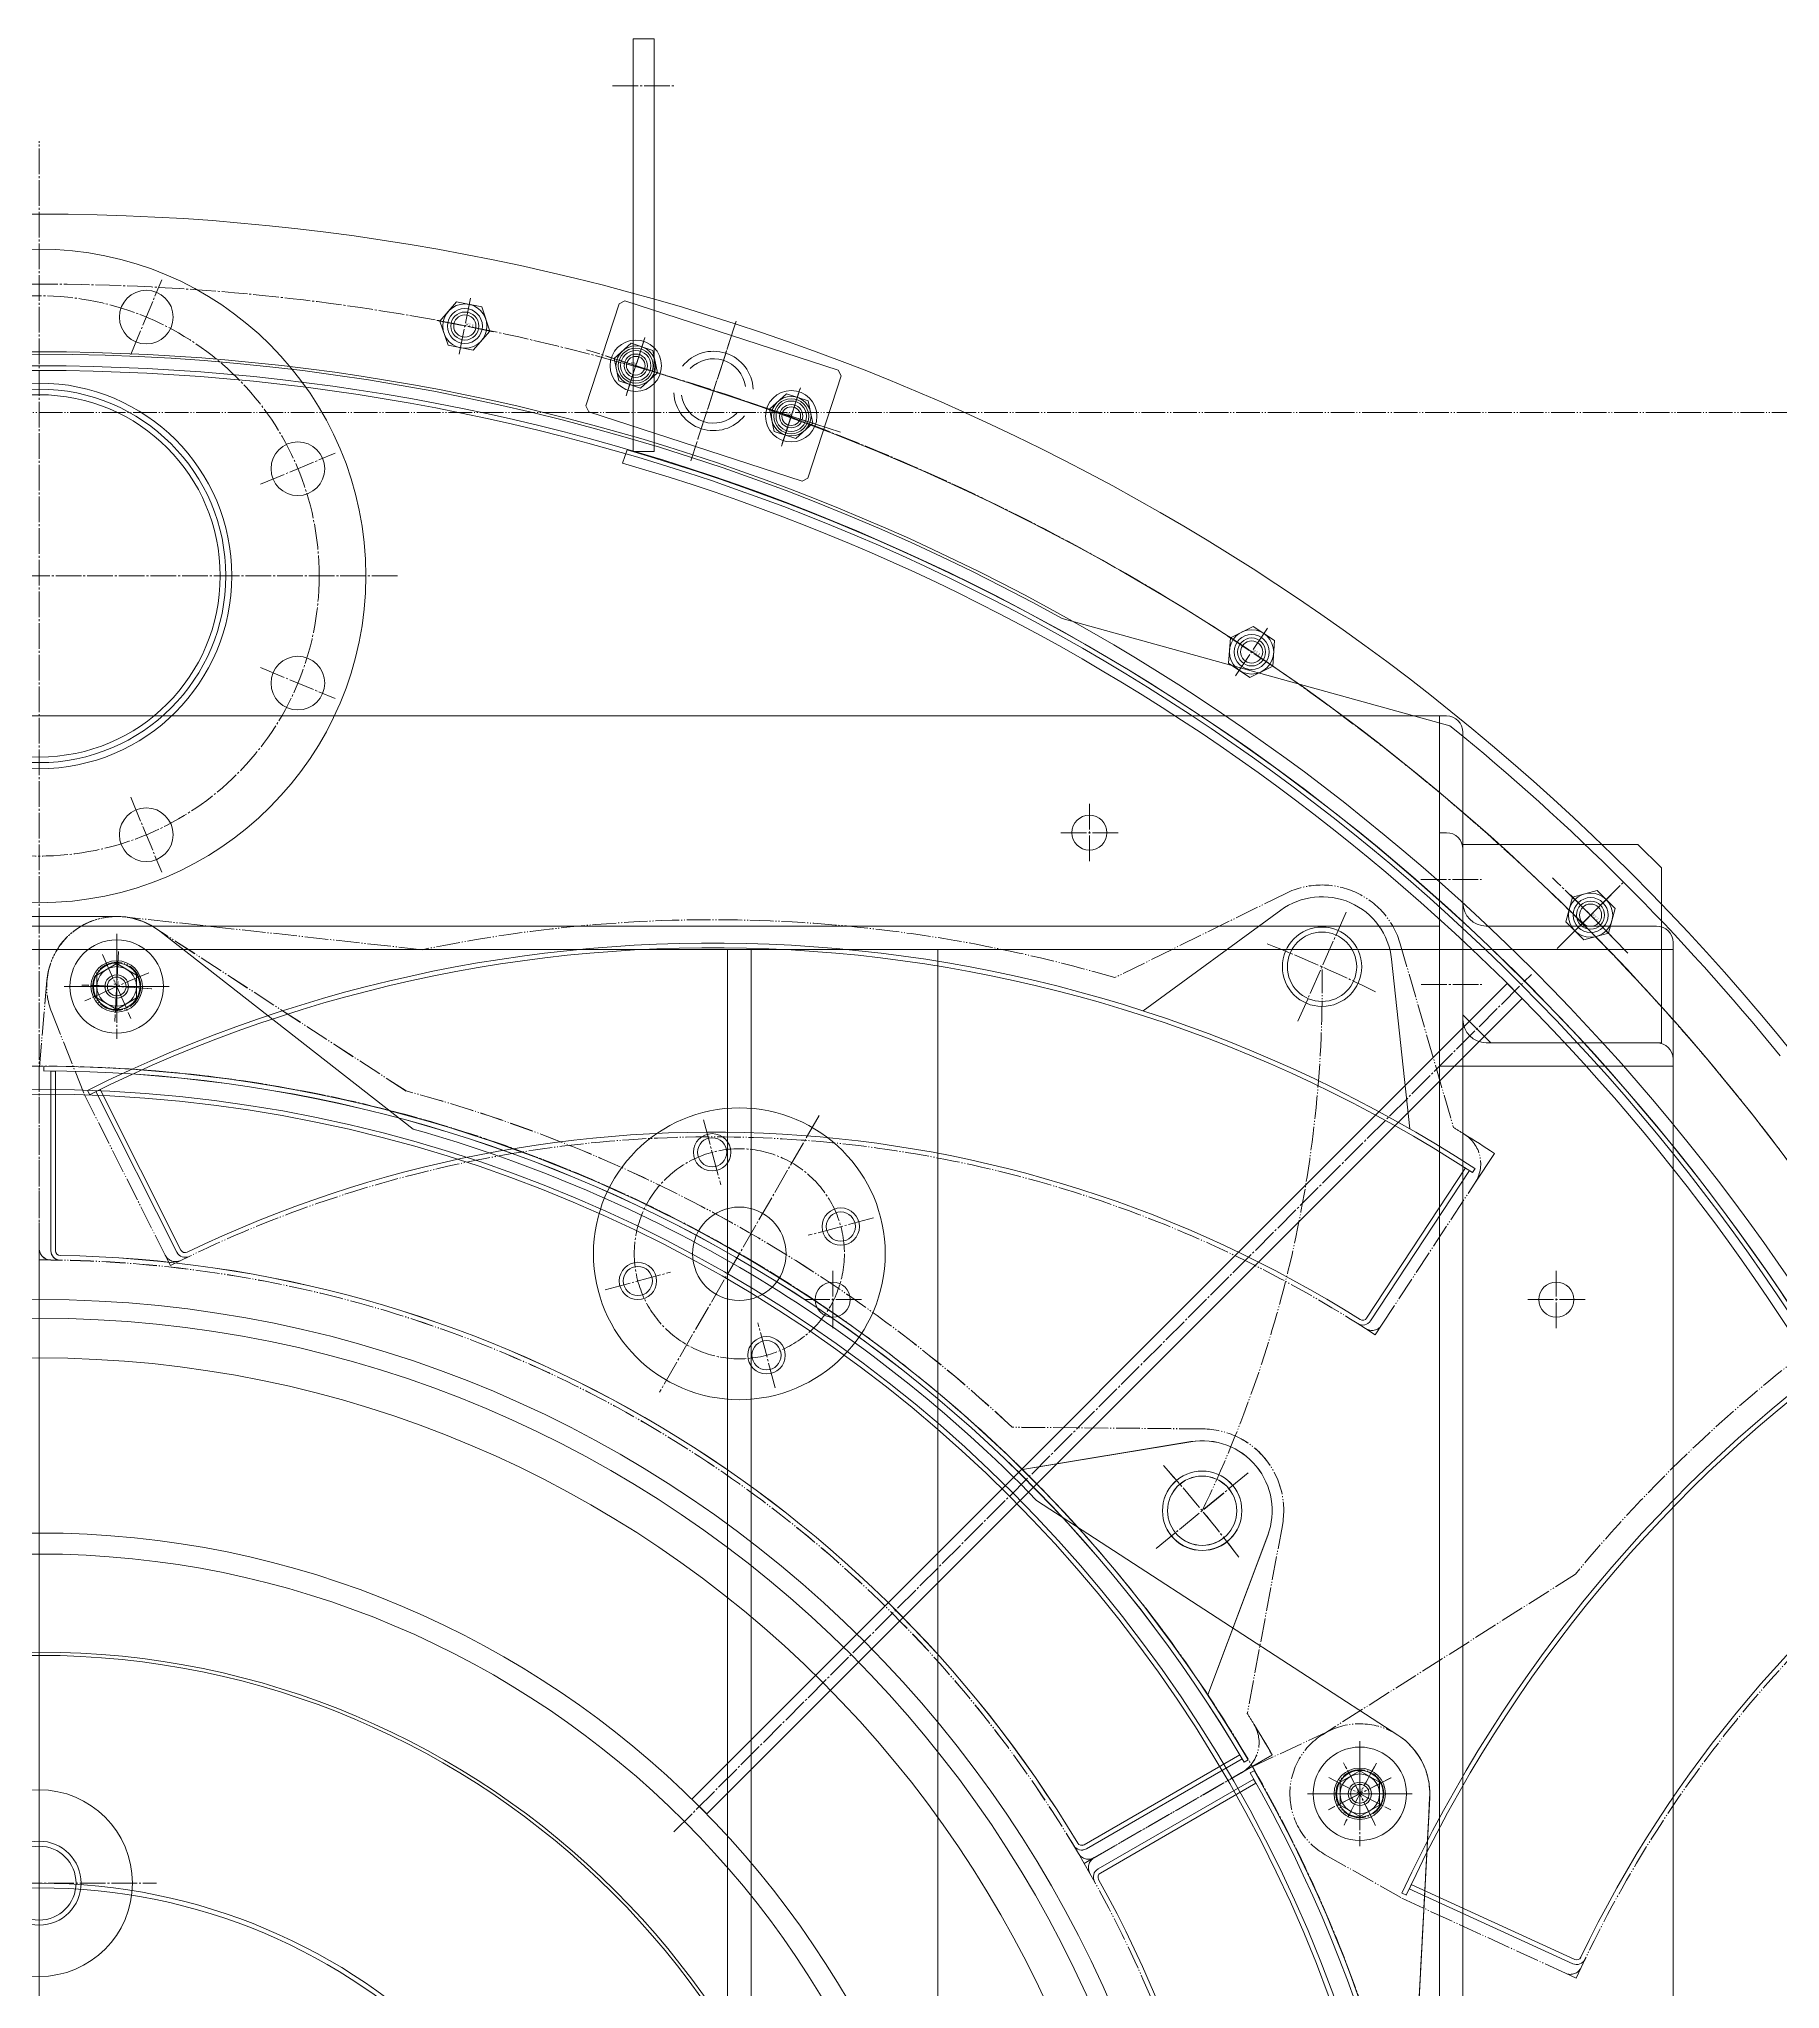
# Model space of a CAD drawing. Units: millimetres at full size. Extents: x -21196 to 21204, y -11807 to 11807.
# Drawn here: x -15600 to -14854, y 685 to 1520 of the extents above; entities that cross this region are included whole.
import ezdxf
from ezdxf.enums import TextEntityAlignment as Align

# ---------------------------------------------------------------- set-up
doc = ezdxf.new("R2010")
doc.units = ezdxf.units.MM
doc.header["$LTSCALE"] = 0.5
doc.linetypes.add('USER3', pattern=[26.999999, 20.299999, -1.7, 0.8, -1.7, 0.8, -1.7])
doc.linetypes.add('USER4', pattern=[27.1, 22, -1.7, 1.7, -1.7])
doc.layers.add('1-0_設備-5(241129配置図菊池追記(立面図).jww)(機器配置図 260128.dwg)', color=7, linetype='Continuous', lineweight=9)
doc.styles.add('ＭＳ ゴシック', font='')
doc.styles.get('ＭＳ ゴシック').set_extended_font_data('MS Gothic')

msp = doc.modelspace()

# ---------------------------------------------------------------- linework, layer by layer
at = {"layer": '1-0_設備-5(241129配置図菊池追記(立面図).jww)(機器配置図 260128.dwg)', "linetype": 'USER4'}
for p, q in [((-15353.8588, 1499.8542), (-15326.979, 1499.8542)), ((-15599.5215, -516.4062), (-15599.5215, 1476.1146)), ((-15599.5215, -516.4062), (-15599.5215, 1476.1146)), ((-15560.2357, 1384.6987), (-15546.9634, 1416.7408)), ((-15419.5197, 1384.7846), (-15414.7045, 1408.9924)), ((-15419.5197, 1384.7846), (-15414.7045, 1408.9924)), ((-15419.5197, 1384.7846), (-15414.7045, 1408.9924)), ((-15405.0082, 1394.4809), (-15429.216, 1399.2961)), ((-15300.8756, 1398.992), (-15320.3057, 1339.1921)), ((-15256.2334, 1351.4303), (-15364.9479, 1386.7538)), ((-15348.0529, 1367.0567), (-15339.7018, 1392.7585)), ((-15347.6912, 1368.1706), (-15340.064, 1391.6447)), ((-15347.6912, 1368.1706), (-15340.064, 1391.6447)), ((-15347.0732, 1370.0727), (-15340.6821, 1389.7426)), ((-15317.2723, 1348.528), (-15303.909, 1389.6562)), ((-15317.2723, 1348.528), (-15303.909, 1389.6562)), ((-15356.7283, 1384.0831), (-15331.0264, 1375.7321)), ((-15356.1747, 1383.9032), (-15265.0128, 1354.2829)), ((-15356.1747, 1383.9032), (-15265.0128, 1354.2829)), ((-15281.4789, 1345.4254), (-15273.1279, 1371.1273)), ((-15281.1173, 1346.5394), (-15273.4901, 1370.0135)), ((-15281.1173, 1346.5394), (-15273.4901, 1370.0135)), ((-15290.1544, 1362.4519), (-15264.4525, 1354.1009)), ((-15280.4992, 1348.4416), (-15274.1081, 1368.1114)), ((-15504.677, 1329.1401), (-15472.635, 1342.4124)), ((-15445.913, 1289.8542), (-15753.1301, 1289.8542)), ((-15069.8022, 1250.422), (-15090.3246, 1264.1346)), ((-15086.9197, 1247.0171), (-15073.207, 1267.5395)), ((-15086.9197, 1247.0171), (-15073.207, 1267.5395)), ((-15086.9197, 1247.0171), (-15073.207, 1267.5395)), ((-15504.677, 1250.5684), (-15472.635, 1237.2961)), ((-15560.2357, 1195.0097), (-15546.9634, 1162.9676)), ((-15149.5215, 1192.1953), (-15149.5215, 1167.5132)), ((-15137.1805, 1179.8542), (-15161.8626, 1179.8542)), ((-15007.5215, 1159.8542), (-14981.5215, 1159.8542)), ((-14949.0915, 1130.2843), (-14920.5908, 1158.785)), ((-14944.6223, 1134.7534), (-14925.06, 1154.3158)), ((-14943.5676, 1135.8082), (-14926.1147, 1153.261)), ((-14926.1147, 1135.8082), (-14943.5676, 1153.261)), ((-15039.5743, 1145.7394), (-15060.2028, 1099.0976)), ((-15566.2795, 1136.4575), (-15566.2795, 1091.495)), ((-15566.2791, 1136.4648), (-15566.2791, 1091.5022)), ((-15565.4908, 1129.0228), (-15567.0636, 1099.0192)), ((-15565.4969, 1128.9407), (-15567.0613, 1099.0264)), ((-15565.495, 1128.9781), (-15567.0594, 1099.0638)), ((-15572.2916, 1127.6979), (-15560.2406, 1100.2737)), ((-15566.2795, 1127.4885), (-15566.2795, 1100.4639)), ((-15566.2791, 1127.4958), (-15566.2791, 1100.4712)), ((-15566.2791, 1125.8032), (-15566.2791, 1102.1638)), ((-15588.7608, 1113.9762), (-15543.7983, 1113.9762)), ((-15543.7979, 1113.9835), (-15588.7604, 1113.9835)), ((-15579.7918, 1113.9762), (-15552.7673, 1113.9762)), ((-15552.7669, 1113.9835), (-15579.7914, 1113.9835)), ((-15578.0988, 1113.9835), (-15554.4595, 1113.9835)), ((-15327.5601, 751.8157), (-14960.2151, 1119.1606)), ((-15007.4654, 1114.8542), (-14981.4654, 1114.8542)), ((-15265.3199, 1058.7085), (-15333.7232, 940.2305)), ((-15314.9074, 1056.8903), (-15307.4294, 1028.982)), ((-15242.1007, 1014.8553), (-15270.009, 1007.3773)), ((-15599.5215, 1003.4091), (-15599.5215, -43.7007)), ((-15599.5215, 1003.4091), (-15599.5215, -43.7007)), ((-15356.9424, 984.0836), (-15329.034, 991.5616)), ((-15259.5215, 992.1953), (-15259.5215, 967.5132)), ((-14949.5215, 992.1953), (-14949.5215, 967.5132)), ((-15247.1805, 979.8542), (-15271.8626, 979.8542)), ((-14937.1805, 979.8542), (-14961.8626, 979.8542)), ((-15284.1357, 942.0486), (-15291.6137, 969.957)), ((-15081.5379, 905.5646), (-15120.9329, 873.1758)), ((-15081.5359, 905.602), (-15120.9309, 873.2132)), ((-15033.6949, 790.6284), (-15033.6949, 745.6659)), ((-15033.6949, 790.6284), (-15033.6949, 745.6659)), ((-15033.6949, 781.6594), (-15033.6949, 754.6349)), ((-15033.6949, 781.6594), (-15033.6949, 754.6349)), ((-15020.3097, 774.967), (-15047.08, 761.3273)), ((-15020.3504, 774.9482), (-15047.0393, 761.3461)), ((-15020.3504, 774.9482), (-15047.0393, 761.3461)), ((-15046.9665, 775.0893), (-15020.4233, 761.205)), ((-15011.2136, 768.1471), (-15056.1761, 768.1471)), ((-15056.1761, 768.1471), (-15011.2136, 768.1471)), ((-15020.1826, 768.1471), (-15047.2071, 768.1471)), ((-15047.2071, 768.1471), (-15020.1826, 768.1471)), ((-15649.8621, 729.8542), (-15549.181, 729.8542)), ((-15599.5215, 697.5035), (-15599.5215, 262.205))]:
    msp.add_line(p, q, dxfattribs=at)
at = {"layer": '1-0_設備-5(241129配置図菊池追記(立面図).jww)(機器配置図 260128.dwg)'}
for p, q in [((-15345.0215, 1343.1211), (-15345.0215, 1418.3769)), ((-15409.8922, 1405.1211), (-15420.6318, 1407.2574)), ((-15336.5946, 1386.465), (-15345.9149, 1389.4934)), ((-15336.5946, 1386.465), (-15334.557, 1376.8792)), ((-15270.0206, 1364.8338), (-15279.341, 1367.8622)), ((-15270.0206, 1364.8338), (-15267.9831, 1355.248)), ((-15349.5215, 1338.1875), (-15347.6324, 1343.8823)), ((-14995.1026, 1225.6945), (-15161.2677, 1271.6614)), ((-15070.2426, 1262.1214), (-15079.3472, 1268.2049)), ((-16199.5215, 1229.8542), (-14999.5215, 1229.8542)), ((-14999.5215, 1129.8542), (-14999.5215, 1229.8542)), ((-14996.5215, 1229.8542), (-14999.5215, 1229.8542)), ((-14989.5215, 1222.8542), (-14989.5215, 1149.8542)), ((-14999.5215, 1079.8542), (-14999.5215, 1179.8542)), ((-14996.5215, 1179.8542), (-14999.5215, 1179.8542)), ((-14989.5215, 1172.8542), (-14989.5215, 1099.8542)), ((-14924.2643, 1147.3687), (-14932.0071, 1155.1115)), ((-15067.582, 1146.6454), (-15126.5317, 1103.5933)), ((-16199.5215, 1139.8542), (-14999.5215, 1139.8542)), ((-15634.3362, 1143.9798), (-15564.7069, 1143.9798)), ((-15547.807, 1137.661), (-15439.2851, 1052.8719)), ((-14979.5215, 1139.8542), (-14906.5215, 1139.8542)), ((-15009.5215, 1129.8542), (-16189.5215, 1129.8542)), ((-15304.5215, 1129.8542), (-15304.5215, -160.1458)), ((-15294.5215, -160.1458), (-15294.5215, 1129.8542)), ((-15214.5215, -70.1458), (-15214.5215, 1129.8542)), ((-15009.5215, 1129.8542), (-14999.5215, 1129.8542)), ((-14999.5215, 1129.8542), (-14899.5215, 1129.8542)), ((-14999.5215, 1119.8542), (-14999.5215, 1129.8542)), ((-14989.5215, -70.1458), (-14989.5215, 1129.8542)), ((-14899.5215, 1132.8542), (-14899.5215, 1129.8542)), ((-15012.251, 1053.0466), (-15020.0607, 1125.628)), ((-15574.7661, 1109.0835), (-15574.7661, 1118.8835)), ((-15557.7925, 1109.0762), (-15557.7925, 1118.8762)), ((-15574.7661, 1109.0835), (-15566.2791, 1104.1835)), ((-15557.7925, 1109.0762), (-15566.2795, 1104.1762)), ((-14979.5215, 1089.8542), (-14906.5215, 1089.8542)), ((-15597.452, 1079.7646), (-15597.4686, 1077.7646)), ((-15597.45, 1079.802), (-15597.4666, 1077.802)), ((-15594.452, 1077.747), (-15594.4512, 1000.7378)), ((-15594.45, 1077.7845), (-15594.4493, 1000.7752)), ((-14999.5215, 1079.8542), (-14899.5215, 1079.8542)), ((-14989.5215, 1079.8542), (-14989.5215, -120.1458)), ((-14899.5215, 1082.8542), (-14899.5215, 1079.8542)), ((-15578.7274, 1069.4056), (-15577.8432, 1067.6116)), ((-15575.1407, 1068.9521), (-15540.5193, 1000.1641)), ((-15030.7718, 971.8434), (-14988.4603, 1036.2812)), ((-14985.3644, 1034.2869), (-14984.2881, 1035.9727)), ((-14984.3734, 1029.7734), (-14976.0399, 1042.4691)), ((-15029.1, 970.7457), (-14986.7774, 1035.2004)), ((-15106.1483, 918.9652), (-15178.1598, 907.0108)), ((-15106.1464, 919.0026), (-15178.1578, 907.0482)), ((-15017.3553, 793.307), (-15172.1547, 893.8381)), ((-15098.803, 810.4834), (-15073.1489, 878.8274)), ((-15098.801, 810.5208), (-15073.1469, 878.8649)), ((-15599.5215, 114.9842), (-15599.5215, 844.7242)), ((-15151.8529, 746.2752), (-15085.0892, 784.8122)), ((-15151.8509, 746.3126), (-15085.0872, 784.8497)), ((-15150.853, 744.543), (-15084.0718, 783.0902)), ((-15150.8511, 744.5805), (-15084.0698, 783.1277)), ((-15084.3643, 777.1619), (-15071.2128, 784.7558)), ((-15084.3623, 777.1993), (-15071.2108, 784.7933)), ((-15083.2203, 781.6391), (-15081.5011, 782.661)), ((-15083.2184, 781.6765), (-15081.4991, 782.6984)), ((-15078.9157, 778.0345), (-15080.656, 777.049)), ((-15078.9157, 778.0345), (-15080.656, 777.049)), ((-15079.163, 774.4277), (-15145.8549, 735.9231)), ((-15079.163, 774.4277), (-15145.8549, 735.9231)), ((-15042.1819, 763.2471), (-15042.1819, 773.0471)), ((-15025.2079, 763.2471), (-15025.2079, 773.0471)), ((-15042.1819, 763.2471), (-15033.6949, 758.3471)), ((-15025.2079, 763.2471), (-15033.6949, 758.3471)), ((-15003.736, 766.5766), (-15013.3987, 582.2509)), ((-15012.4891, 727.4395), (-14942.4802, 695.3587)), ((-15015.573, 725.5528), (-15013.7618, 724.7045))]:
    msp.add_line(p, q, dxfattribs=at)
at = {"layer": '1-0_設備-5(241129配置図菊池追記(立面図).jww)(機器配置図 260128.dwg)', "linetype": 'USER3'}
for p, q in [((-15065.4283, 1153.8485), (-15138.7078, 1117.7516)), ((-15435.3594, 1129.7269), (-15562.9676, 1143.7649)), ((-15442.2704, 1069.193), (-15549.9451, 1139.1007)), ((-15442.2685, 1069.2305), (-15549.9432, 1139.1382)), ((-15016.3425, 1132.1833), (-14993.5847, 1053.5672)), ((-15596.1675, 1116.5512), (-15599.452, 1078.9762)), ((-15596.1656, 1116.5886), (-15599.45, 1079.0136)), ((-15594.1181, 1102.8425), (-15580.1595, 1067.8022)), ((-15599.452, 1078.9762), (-15599.4512, 1001.7845)), ((-15599.45, 1079.0136), (-15599.4493, 1001.822)), ((-15580.1595, 1067.8022), (-15545.4561, 998.8513)), ((-15024.3414, 968.8839), (-14984.3734, 1029.7734)), ((-15100.9863, 924.4311), (-15182.6709, 925.1316)), ((-15100.9844, 924.4685), (-15182.669, 925.169)), ((-15066.8805, 883.0114), (-15081.8953, 802.5567)), ((-15066.8785, 883.0488), (-15081.8933, 802.5941)), ((-14941.315, 862.2232), (-15049.7241, 793.4599)), ((-15046.4152, 795.3152), (-15080.5984, 779.3725)), ((-15046.4152, 795.3152), (-15080.5984, 779.3725)), ((-15080.5984, 779.3725), (-15147.4483, 740.7766)), ((-15080.5984, 779.3725), (-15147.4483, 740.7766)), ((-15147.4394, 740.7407), (-15084.3643, 777.1619)), ((-15147.4374, 740.7781), (-15084.3623, 777.1993)), ((-15010.4815, 638.357), (-15003.7757, 766.5598)), ((-15010.4815, 638.357), (-15003.7757, 766.5598)), ((-15048.4804, 742.0455), (-15015.6895, 723.4061)), ((-15015.6895, 723.4061), (-14945.5148, 691.2493))]:
    msp.add_line(p, q, dxfattribs=at)
at = {"layer": '1-0_設備-5(241129配置図菊池追記(立面図).jww)(機器配置図 260128.dwg)'}
for points in [[(-15345.0215, 1410.6897), (-15345.0215, 1519.8542), (-15336.0215, 1519.8542), (-15336.0215, 1408.1822)], [(-15336.0215, 1416.1783), (-15336.0215, 1343.1211), (-15345.0215, 1343.1211)], [(-15420.6318, 1407.2574), (-15427.8517, 1399.0247), (-15424.3319, 1388.6558), (-15413.5923, 1386.5196)], [(-15413.5923, 1386.5196), (-15406.3725, 1394.7522), (-15409.8922, 1405.1211)], [(-15351.1602, 1373.3502), (-15353.1977, 1382.936), (-15345.9149, 1389.4934)], [(-15334.557, 1376.8792), (-15341.8398, 1370.3218), (-15351.1602, 1373.3502)], [(-15284.5862, 1351.719), (-15286.6238, 1361.3048), (-15279.341, 1367.8622)], [(-15267.9831, 1355.248), (-15275.2659, 1348.6906), (-15284.5862, 1351.719)], [(-15079.3472, 1268.2049), (-15089.168, 1263.3618), (-15089.8841, 1252.4352), (-15080.7795, 1246.3517)], [(-15080.7795, 1246.3517), (-15070.9588, 1251.1948), (-15070.2426, 1262.1214)], [(-14932.0071, 1155.1115), (-14942.584, 1152.2774), (-14945.4181, 1141.7005), (-14937.6752, 1133.9577)], [(-14937.6752, 1133.9577), (-14927.0983, 1136.7918), (-14924.2643, 1147.3687)], [(-14999.5215, 1119.8542), (-14999.5215, -70.1458), (-14899.5215, -70.1458), (-14899.5215, 1129.8542)], [(-15574.7665, 1118.8762), (-15566.2795, 1123.7762), (-15557.7925, 1118.8762)], [(-15557.7921, 1118.8835), (-15566.2791, 1123.7835), (-15574.7661, 1118.8835)], [(-15566.2795, 1104.1762), (-15574.7665, 1109.0762), (-15574.7665, 1118.8762)], [(-15566.2791, 1104.1835), (-15557.7921, 1109.0835), (-15557.7921, 1118.8835)], [(-15592.4512, 1000.7378), (-15592.452, 1077.7272), (-15594.452, 1077.7272)], [(-15592.4493, 1000.7752), (-15592.45, 1077.7647), (-15594.45, 1077.7647)], [(-15538.7328, 1001.0633), (-15573.3453, 1069.8336), (-15575.1318, 1068.9344)], [(-15594.4998, 996.7848), (-15599.4512, 996.8092), (-15599.4512, 1001.7845)], [(-15594.4978, 996.8223), (-15599.4492, 996.8466), (-15599.4493, 1001.822)], [(-15538.7855, 996.6114), (-15543.2193, 994.4071), (-15545.4561, 998.8513)], [(-15024.3414, 968.8839), (-15027.0732, 964.7237), (-15031.2257, 967.4221)], [(-15025.2079, 773.0471), (-15033.6949, 777.9471), (-15042.1819, 773.0471)], [(-15042.1819, 773.0471), (-15033.6949, 777.9471), (-15025.2079, 773.0471)], [(-15144.8549, 734.1911), (-15078.1801, 772.6858), (-15079.1801, 774.4178)], [(-15144.8549, 734.1911), (-15078.1801, 772.6858), (-15079.1801, 774.4178)], [(-15033.6949, 758.3471), (-15042.1819, 763.2471), (-15042.1819, 773.0471)], [(-15033.6949, 758.3471), (-15025.2079, 763.2471), (-15025.2079, 773.0471)], [(-15147.4394, 740.7407), (-15151.7499, 738.2528), (-15154.2459, 742.5299)], [(-15147.4374, 740.7781), (-15151.7479, 738.2902), (-15154.244, 742.5673)], [(-15149.3026, 733.9887), (-15151.7571, 738.289), (-15147.4483, 740.7766)], [(-15149.3026, 733.9887), (-15151.7571, 738.289), (-15147.4483, 740.7766)], [(-14941.6471, 697.1769), (-15011.638, 729.2495), (-15012.4711, 727.4313)], [(-14938.9069, 693.6678), (-14940.9917, 689.1766), (-14945.5148, 691.2493)]]:
    msp.add_lwpolyline(points, dxfattribs=at)
for points in [[(-15257.2145, 1378.0357), (-15348.5159, 1407.7013), (-15351.0361, 1406.4172), (-15365.2509, 1362.6686), (-15363.9668, 1360.1485), (-15272.6654, 1330.4828), (-15270.1452, 1331.7669), (-15255.9304, 1375.5155)], [(-14989.5215, 1101.8542), (-14989.5215, 1174.8542), (-14914.5215, 1174.8542), (-14904.5215, 1164.8542), (-14904.5215, 1089.8542), (-14977.5215, 1089.8542)], [(-14970.5501, 1115.1897), (-14964.1861, 1108.8257), (-15313.4968, 759.515), (-15319.8608, 765.8789)], [(-14999.5215, 1079.8542), (-14999.5215, -120.1458), (-14899.5215, -120.1458), (-14899.5215, 1079.8542)]]:
    msp.add_lwpolyline(points, close=True, dxfattribs=at)
at = {"layer": '1-0_設備-5(241129配置図菊池追記(立面図).jww)(機器配置図 260128.dwg)', "linetype": 'USER3'}
msp.add_lwpolyline([(-5599.5217, 1359.8529), (-16599.5217, 1359.8529), (-16599.5217, -4640.1471), (-5599.5217, -4640.1471)], close=True, dxfattribs=at)
at = {"layer": '1-0_設備-5(241129配置図菊池追記(立面図).jww)(機器配置図 260128.dwg)'}
for centre, radius in [((-15599.5215, 479.8542), 965), ((-15599.5215, 479.8542), 965), ((-15599.5215, 1289.8542), 140), ((-15553.5995, 1400.7198), 11.5), ((-15417.1121, 1396.8885), 9.483), ((-15417.1121, 1396.8885), 7.5), ((-15417.1121, 1396.8885), 7.5), ((-15417.1121, 1396.8885), 6), ((-15417.1121, 1396.8885), 4.75), ((-15343.8774, 1379.9076), 11), ((-15343.8774, 1379.9076), 8.487), ((-15343.8776, 1379.9077), 7.5), ((-15343.8776, 1379.9077), 7.5), ((-15599.5215, 479.8542), 906), ((-15599.5215, 479.8542), 900), ((-15343.8776, 1379.9077), 6.5), ((-15343.8774, 1379.9076), 5), ((-15343.8774, 1379.9076), 4), ((-15599.5215, 479.8542), 898), ((-15599.5215, 1289.8542), 82.6), ((-15599.5215, 1289.8542), 80), ((-15599.5215, 1289.8542), 77.6), ((-15277.3034, 1358.2764), 11), ((-15277.3034, 1358.2764), 8.487), ((-15277.3037, 1358.2765), 7.5), ((-15277.3037, 1358.2765), 7.5), ((-15277.3037, 1358.2765), 6.5), ((-15277.3034, 1358.2764), 5), ((-15277.3034, 1358.2764), 4), ((-15488.656, 1335.7762), 11.5), ((-15080.0634, 1257.2783), 9.483), ((-15080.0634, 1257.2783), 7.5), ((-15080.0634, 1257.2783), 7.5), ((-15080.0634, 1257.2783), 6), ((-15080.0634, 1257.2783), 4.75), ((-15488.656, 1243.9322), 11.5), ((-15553.5995, 1178.9887), 11.5), ((-15149.5215, 1179.8542), 7.5), ((-14934.8412, 1144.5346), 9.483), ((-14934.8412, 1144.5346), 7.5), ((-14934.8412, 1144.5346), 7.5), ((-14934.8412, 1144.5346), 6), ((-14934.8412, 1144.5346), 4.75), ((-15049.8886, 1122.4185), 17), ((-15049.8886, 1122.4185), 14.85), ((-15566.2795, 1113.9762), 20), ((-15566.2791, 1113.9835), 20), ((-15566.2795, 1113.9762), 11), ((-15566.2791, 1113.9835), 11), ((-15566.2791, 1113.9835), 10), ((-15566.2748, 1114.0657), 10), ((-15566.2795, 1113.9762), 8.487), ((-15566.2791, 1113.9835), 8.487), ((-15566.2795, 1113.9762), 5), ((-15566.2795, 1113.9762), 5), ((-15566.2791, 1113.9835), 5), ((-15566.2791, 1113.9835), 5), ((-15566.2791, 1113.9835), 5), ((-15566.2795, 1113.9762), 4), ((-15566.2791, 1113.9835), 4), ((-15599.5215, 479.8542), 590.002), ((-15599.5215, 479.8542), 588.002), ((-15299.5215, 999.4695), 62.5), ((-15311.1684, 1042.9361), 8), ((-15311.1684, 1042.9361), 6.25), ((-15299.5215, 999.4695), 20), ((-15256.0549, 1011.1163), 8), ((-15256.0549, 1011.1163), 6.25), ((-15342.9882, 987.8226), 8), ((-15342.9882, 987.8226), 6.25), ((-15259.5215, 979.8542), 7.5), ((-14949.5215, 979.8542), 7.5), ((-15599.5215, 479.8542), 500), ((-15599.5215, 479.8542), 492), ((-15287.8747, 956.0028), 8), ((-15287.8747, 956.0028), 6.25), ((-15599.5215, 479.8542), 475), ((-15101.2354, 889.3702), 17), ((-15101.2334, 889.4076), 17), ((-15101.2354, 889.3702), 14.85), ((-15101.2334, 889.4076), 14.85), ((-15599.5215, 479.8542), 400), ((-15599.5215, 479.8542), 400), ((-15599.5215, 479.8542), 391), ((-15599.5215, 479.8542), 348.995), ((-15599.5215, 479.8542), 347.581), ((-15033.6949, 768.1471), 20), ((-15033.6949, 768.1471), 20), ((-15033.6949, 768.1471), 11), ((-15033.6949, 768.1471), 11), ((-15033.655, 768.1675), 10), ((-15599.5215, 729.8542), 40), ((-15033.6949, 768.1471), 8.487), ((-15033.6949, 768.1471), 8.487), ((-15033.6949, 768.1471), 5), ((-15033.6949, 768.1471), 5), ((-15033.6949, 768.1471), 5), ((-15033.6949, 768.1471), 5), ((-15033.6949, 768.1471), 4), ((-15033.6949, 768.1471), 4), ((-15599.5215, 729.8542), 18), ((-15599.5215, 729.8542), 15.835), ((-15599.5215, 479.8542), 250), ((-15599.5215, 479.8542), 248)]:
    msp.add_circle(centre, radius, dxfattribs=at)
at = {"layer": '1-0_設備-5(241129配置図菊池追記(立面図).jww)(機器配置図 260128.dwg)', "linetype": 'USER4'}
for centre, radius in [((-15599.5215, 479.8542), 935), ((-15599.5215, 479.8542), 935), ((-15599.5215, 1289.8542), 120), ((-15599.5215, 479.8542), 600), ((-15299.5215, 999.4695), 45)]:
    msp.add_circle(centre, radius, dxfattribs=at)
at = {"layer": '1-0_設備-5(241129配置図菊池追記(立面図).jww)(機器配置図 260128.dwg)', "linetype": 'USER3'}
for centre in [(-15566.2791, 1113.9835), (-15566.2772, 1114.021), (-15566.2661, 1113.9858), (-15033.6949, 768.1471), (-15033.6949, 768.1471), (-15033.6949, 768.1471)]:
    msp.add_circle(centre, 10.25, dxfattribs=at)
at = {"layer": '1-0_設備-5(241129配置図菊池追記(立面図).jww)(機器配置図 260128.dwg)'}
for centre, radius, start, end in [((-15599.5215, 479.8542), 905, 61.036, 118.964), ((-15310.5906, 1369.0921), 17, 2.667, 141.333), ((-15310.5906, 1369.0921), 13.8, 7.771, 136.229), ((-15599.5215, 479.8542), 935, 108, 72), ((-15310.5906, 1369.0921), 17, 182.667, 321.333), ((-15310.5906, 1369.0921), 13.8, 187.771, 316.229), ((-15599.5215, 479.8542), 900, 106.253, 73.747), ((-15599.5215, 479.8542), 894, 106.239, 73.761), ((-14996.5215, 1222.8542), 7, 0, 90), ((-15599.5215, 479.8542), 960, 39.021, 50.979), ((-14996.5215, 1172.8542), 7, 0, 90), ((-15049.8886, 1122.4185), 30, 6.14142, 126.14142), ((-14979.5215, 1149.8542), 10, 180, 270), ((-15566.2772, 1114.021), 30, 51.999, 87), ((-14906.5215, 1132.8542), 7, 0, 90), ((-15310.8617, 532.5727), 600, 57.03442, 116.52542), ((-15310.8617, 532.5727), 598, 57.03242, 116.52642), ((-14979.5215, 1099.8542), 10, 180, 270), ((-14906.5215, 1082.8542), 7, 0, 90), ((-15599.5235, 479.8168), 598, 30.31657, 89.81057), ((-15599.5215, 479.8542), 598, 30.31657, 89.81057), ((-15599.5235, 479.8168), 600, 30.31857, 89.80957), ((-15599.5215, 479.8542), 600, 30.31857, 89.80957), ((-14471.0277, 473.7354), 600, 95.69888, 155.18988), ((-14471.0277, 473.7354), 598, 95.69688, 155.19088), ((-15599.5215, 479.8542), 595, 44.089, 74.377), ((-15310.8617, 532.5727), 519, 57.69742, 115.71842), ((-15310.8617, 532.5727), 610, 56.70942, 58.15342), ((-15590.4512, 1000.7378), 4, 180.00057, 269.00257), ((-15590.4493, 1000.7752), 4, 180.00057, 269.00257), ((-15590.4512, 1000.7378), 2, 180.00057, 269.00257), ((-15590.4493, 1000.7752), 2, 180.00057, 269.00257), ((-15599.5235, 479.8168), 519, 30.98157, 89.00257), ((-15599.5215, 479.8542), 519, 30.98157, 89.00257), ((-15536.9463, 1001.9624), 4, 206.71642, 295.71842), ((-15536.9463, 1001.9624), 2, 206.71642, 295.71842), ((-14471.0277, 473.7354), 519, 96.36188, 154.38288), ((-15032.4436, 972.9412), 4, 237.69742, 326.71042), ((-15032.4436, 972.9412), 2, 237.69742, 326.71042), ((-15101.2354, 889.3702), 30, 339.42557, 99.42557), ((-15101.2334, 889.4076), 30, 339.42557, 99.42557), ((-15599.5235, 479.8168), 610, 29.99357, 31.43757), ((-15599.5215, 479.8542), 610, 29.99357, 31.43757), ((-15033.6949, 768.1471), 30, 356.999, 56.999), ((-15599.5244, 479.8599), 598, 330.316, 29.81), ((-15599.5244, 479.8599), 598, 330.316, 29.81), ((-15599.5244, 479.8599), 600, 330.318, 29.809), ((-15599.5244, 479.8599), 600, 330.318, 29.809), ((-15152.8527, 748.0074), 4, 210.98157, 299.99457), ((-15152.8507, 748.0448), 4, 210.98157, 299.99457), ((-15152.8527, 748.0074), 2, 210.98157, 299.99457), ((-15152.8507, 748.0448), 2, 210.98157, 299.99457), ((-15143.8549, 732.459), 4, 120, 209.002), ((-15143.8549, 732.459), 4, 120, 209.002), ((-15143.8549, 732.459), 2, 120, 209.002), ((-15143.8549, 732.459), 2, 120, 209.002), ((-15599.5244, 479.8599), 519, 330.981, 29.002), ((-15599.5244, 479.8599), 519, 330.981, 29.002), ((-14940.8139, 698.9951), 4, 245.38088, 334.38288), ((-14940.8139, 698.9951), 2, 245.38088, 334.38288)]:
    msp.add_arc(centre, radius, start, end, dxfattribs=at)
at = {"layer": '1-0_設備-5(241129配置図菊池追記(立面図).jww)(機器配置図 260128.dwg)', "linetype": 'USER3'}
for centre, radius, start, end in [((-15049.9622, 1122.4511), 35, 16.14442, 116.22442), ((-15566.2481, 1113.9448), 30, 83.72242, 201.72042), ((-15566.2815, 1113.9388), 30, 57.00657, 175.00457), ((-15566.2795, 1113.9762), 30, 57.00657, 175.00457), ((-15310.8617, 532.5727), 610, 73.60442, 101.77742), ((-15566.4393, 1114.0478), 516.619, 334.221, 0.928), ((-15033.6949, 768.1471), 516.446, 274.219, 39.6), ((-15599.5215, 479.8542), 610, 46.88857, 75.06157), ((-15599.5235, 479.8168), 610, 46.88857, 75.06157), ((-15310.8617, 532.5727), 610, 58.15342, 58.65942), ((-15310.8514, 532.5964), 516.976, 57.25642, 116.16142), ((-14996.9133, 1038.0046), 15, 326.71942, 58.15342), ((-14471.0277, 473.7354), 610, 112.26888, 140.44188), ((-15594.4512, 1001.7846), 5, 180.00057, 269.44357), ((-15594.4493, 1001.822), 5, 180.00057, 269.44357), ((-15599.5036, 479.8333), 516.976, 30.54057, 89.44557), ((-15599.5017, 479.8708), 516.976, 30.54057, 89.44557), ((-15540.9899, 1001.0992), 5, 206.71642, 296.15942), ((-14471.0344, 473.7603), 516.976, 95.92088, 154.82588), ((-15028.5214, 971.6276), 5, 237.25742, 326.71942), ((-15101.2865, 889.4324), 35, 349.42857, 89.50857), ((-15101.2845, 889.4698), 35, 349.42857, 89.50857), ((-15599.5235, 479.8168), 610, 31.43757, 31.94357), ((-15599.5215, 479.8542), 610, 31.43757, 31.94357), ((-15091.865, 790.1518), 15, 300.00357, 31.43757), ((-15091.863, 790.1893), 15, 300.00357, 31.43757), ((-15033.7348, 768.1268), 30, 357.006, 115.004), ((-15033.7348, 768.1268), 30, 357.006, 115.004), ((-15033.6552, 768.1264), 30, 122.38688, 240.38488), ((-15149.9396, 745.0707), 5, 210.54157, 300.00357), ((-15149.9377, 745.1081), 5, 210.54157, 300.00357), ((-15144.9483, 736.4465), 5, 120, 209.443), ((-15144.9483, 736.4465), 5, 120, 209.443), ((-15599.5002, 479.8509), 516.976, 330.54, 29.445), ((-15599.5002, 479.8509), 516.976, 330.54, 29.445), ((-14943.4319, 695.7948), 5, 245.38088, 334.82388)]:
    msp.add_arc(centre, radius, start, end, dxfattribs=at)
at = {"layer": '1-0_設備-5(241129配置図菊池追記(立面図).jww)(機器配置図 260128.dwg)', "linetype": 'USER4'}
for centre, radius, start, end in [((-15599.5215, 479.8542), 940, 43.609, 46.391), ((-15599.5215, 479.8542), 940, 44.157, 45.843), ((-15310.8615, 532.5724), 645, 63.88342, 68.39942), ((-15310.8617, 532.5727), 635, 112.36442, 115.06742), ((-15599.5235, 479.8168), 635, 85.64857, 88.35157), ((-15599.5215, 479.8542), 635, 85.64857, 88.35157), ((-15599.5215, 479.8542), 635, 85.637, 88.348), ((-15599.5235, 479.8165), 645, 37.16757, 41.68357), ((-15599.5215, 479.8539), 645, 37.16757, 41.68357), ((-15599.5244, 479.8599), 635, 25.648, 28.351), ((-15599.5244, 479.8599), 635, 25.648, 28.351), ((-15599.5215, 479.8542), 635, 25.637, 28.348), ((-14471.0277, 473.7354), 635, 151.02888, 153.73188)]:
    msp.add_arc(centre, radius, start, end, dxfattribs=at)

# ---------------------------------------------------------------- texts
at = {"layer": '1-0_設備-5(241129配置図菊池追記(立面図).jww)(機器配置図 260128.dwg)', "style": 'ＭＳ ゴシック', "width": 0.8}
for rotation, p in [(348.75, (-15416.9539, 1396.8864)), (326.25, (-15079.918, 1257.2159)), (315, (-14934.7108, 1144.445))]:
    msp.add_text('Ｍ１２', height=1.102, rotation=rotation, dxfattribs=at).set_placement(p, align=Align.BOTTOM_LEFT)
at = {"layer": '1-0_設備-5(241129配置図菊池追記(立面図).jww)(機器配置図 260128.dwg)', "style": 'ＭＳ ゴシック'}
for rotation, p in [(162, (-15343.6679, 1381.2226)), (162, (-15277.094, 1359.5914)), (90, (-15566.3424, 1114.1907)), (90, (-15564.9642, 1114.1834)), (90, (-15033.7581, 768.3543)), (90, (-15032.3795, 768.3543))]:
    msp.add_text('M10', height=0.918, rotation=rotation, dxfattribs=at).set_placement(p, align=Align.BOTTOM_LEFT)

doc.saveas('drawing.dxf')
